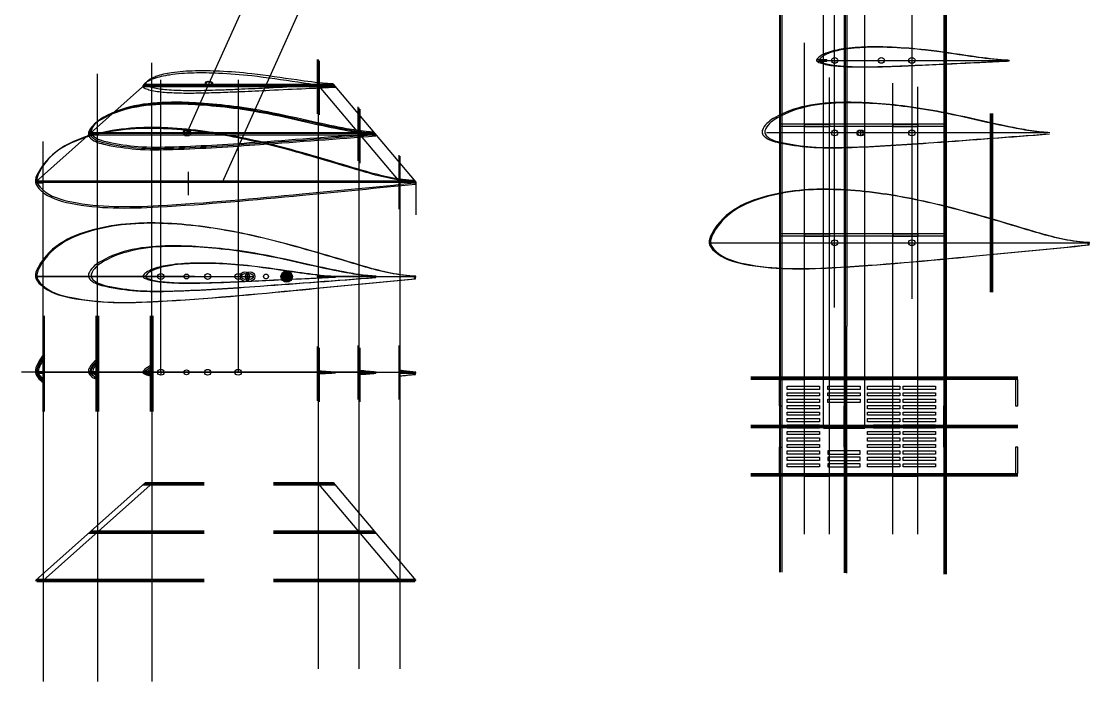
# Model space of a CAD drawing. Extents: x -4140 to 2524, y -1472 to 1305.
# Drawn here: x -352 to 972, y -840 to -21 of the extents above; entities that cross this region are included whole.
import ezdxf

# ---------------------------------------------------------------- set-up
doc = ezdxf.new("R2010")
doc.units = 0
doc.header["$MEASUREMENT"] = 0
doc.layers.get('0').update_dxf_attribs({"linetype": 'CONTINUOUS'})
for name, color, linetype in [('CONSTRUCTION', 2, 'CONTINUOUS'), ('HARDWARE', 7, 'CONTINUOUS'), ('NOTES', 4, 'CONTINUOUS'), ('OUTLINE', 3, 'CONTINUOUS'), ('PROFILES', 6, 'CONTINUOUS'), ('SPAR_LINE', 1, 'CONTINUOUS'), ('STRAIGHT_CUT_1', 7, 'CONTINUOUS')]:
    doc.layers.add(name, color=color, linetype=linetype)

msp = doc.modelspace()

# ---------------------------------------------------------------- hatches: boundary and pattern name
h = msp.add_hatch(color=256)
edge = h.paths.add_edge_path()
edge.add_arc((-22.83137, -337.66892), 7.06354, 0, 360)

# ---------------------------------------------------------------- linework, layer by layer
for p, q in [((634.16759, -68.72307), (638.62689, -68.72307)), ((634.44406, -70.72307), (638.62689, -70.72307)), ((637.56294, -68.72307), (642.02224, -68.72307)), ((637.8394, -70.72307), (642.02224, -70.72307)), ((638.62689, -68.72307), (643.48254, -68.72307)), ((638.62689, -70.72307), (638.62689, -68.72307)), ((638.62689, -70.72307), (643.48254, -70.72307)), ((642.02224, -68.72307), (646.87788, -68.72307)), ((642.02224, -70.72307), (642.02224, -68.72307)), ((642.02224, -70.72307), (646.87788, -70.72307)), ((643.48254, -70.72307), (643.48254, -68.72307)), ((646.87788, -70.72307), (646.87788, -68.72307)), ((-201.16146, -102.00386), (37.48619, -102.00386)), ((794.83585, -148.61872), (587.93229, -148.61872)), ((794.83585, -151.61872), (587.93229, -151.61872)), ((-268.52959, -162.00386), (88.0454, -162.00386)), ((-265.16119, -159.00386), (85.51744, -159.00386)), ((-332.52932, -219.00386), (136.07664, -219.00386)), ((794.83585, -284.67291), (587.93229, -284.67291)), ((794.83585, -287.67291), (587.93229, -287.67291)), ((-197.79305, -592.85993), (-125.07526, -592.85993)), ((-39.0202, -592.85993), (34.95823, -592.85993)), ((-332.48528, -715.85993), (-125.07526, -715.85993)), ((-39.0202, -715.85993), (136.04329, -715.85993))]:
    msp.add_line(p, q)
for centre, radius in [((-22.83137, -337.66892), 7.06354), ((-146.96322, -337.66892), 3), ((-146.96322, -456.35844), 3)]:
    msp.add_circle(centre, radius)
at = {"color": 4}
msp.add_circle((-48.42682, -337.66892), 3, dxfattribs=at)
for centre in [(656.33879, -69.70568), (714.26336, -69.70568), (752.14317, -69.70568), (656.33879, -159.6686), (752.14317, -159.6686), (656.33879, -295.7228), (752.14317, -295.7228), (-178.73209, -337.66892), (-120.80753, -337.66892), (-82.92771, -337.66892), (-178.73209, -456.35844), (-120.80753, -456.35844), (-82.92771, -456.35844)]:
    msp.add_ellipse(centre, major_axis=(3.94, 0), ratio=0.9137055838)
at = {"layer": 'CONSTRUCTION'}
for p, q in [((587.93229, 472.05284), (587.93229, -399.21331)), ((589.45256, -399.21331), (589.45256, 472.05284)), ((590.97283, 472.05284), (590.97283, -399.21331)), ((668.27727, 472.05284), (668.27727, -399.21331)), ((669.79754, -399.21331), (669.79754, 472.05284)), ((671.31781, 472.05284), (671.31781, -399.21331)), ((791.79531, 472.05284), (791.79531, -399.21331)), ((793.31558, -399.21331), (793.31558, 472.05284)), ((794.83585, 472.05284), (794.83585, -399.21331)), ((642.64754, -521.92839), (642.64754, 142.69643)), ((693.94754, -521.92839), (693.94754, 141.88032)), ((619.11548, -657.22136), (619.11548, -47.89335)), ((-189.87671, -257.56364), (-189.87671, -72.52939)), ((14.95823, -68.59113), (14.95823, -135.79679)), ((16.22221, -68.59113), (16.22221, -824.13386)), ((17.48619, -70.09113), (17.48619, -137.29679)), ((637.27783, -69.70568), (870.02912, -69.70568)), ((-257.24485, -386.20571), (-257.24485, -86.20298)), ((650.15341, -657.22136), (650.15341, -90.74102)), ((-199.47726, -100.50386), (36.22221, -100.50386)), ((728.64653, -657.22136), (728.64653, -97.73433)), ((759.68447, -657.22136), (759.68447, -102.34941)), ((65.51744, -127.09113), (65.51744, -194.29679)), ((66.78142, -128.59113), (66.78142, -824.13386)), ((68.0454, -130.09113), (68.0454, -197.29679)), ((589.45256, -138.87329), (589.45256, -136.99208)), ((589.45256, -171.40019), (589.45256, -138.87329)), ((-324.6134, -267.55097), (-324.6134, -170.34552)), ((86.78142, -160.50386), (-266.84539, -160.50386)), ((-265.16119, -159.00386), (-265.16119, -162.00386)), ((919.04439, -159.6686), (571.99895, -159.6686)), ((589.45256, -172.23149), (589.45256, -171.40019)), ((116.07664, -187.09113), (116.07664, -254.29679)), ((117.34062, -188.59113), (117.34062, -824.13386)), ((-144.99482, -207.68657), (-144.99482, -236.6635)), ((-334.21394, -220.50423), (137.34062, -220.50386)), ((-144.99482, -222.00386), (-144.99482, -219.00386)), ((137.34062, -220.50386), (137.34062, -261.27241)), ((-189.87671, -386.2231), (-189.87671, -252.78668)), ((-324.6134, -386.24049), (-324.6134, -267.55097)), ((500.85694, -295.7228), (972.44157, -295.7228)), ((-178.73209, -337.66892), (-334.21394, -337.66892)), ((-333.07687, -337.66892), (-66.30622, -337.66892)), ((-332.50833, -337.66892), (-64.82948, -337.66892)), ((-266.86783, -337.66892), (-268.60581, -337.66892)), ((-136.68946, -337.66892), (-266.86783, -337.66892)), ((-263.4215, -337.66892), (-265.12984, -337.66892)), ((84.82686, -337.66892), (14.64479, -337.66892)), ((86.7981, -337.66892), (14.64479, -337.66892)), ((85.49376, -337.66892), (14.64479, -337.66892)), ((88.10244, -337.66892), (14.64479, -337.66892)), ((86.7981, -337.66892), (14.64479, -337.66892)), ((14.64479, -337.66892), (137.34062, -337.66892)), ((14.64479, -337.66892), (136.06058, -337.66892)), ((-324.6134, -504.93002), (-324.6134, -386.24049)), ((-322.90779, -504.93002), (-322.90779, -386.24049)), ((-258.92905, -504.91263), (-258.92905, -386.2231)), ((-257.24485, -504.89523), (-257.24485, -386.20571)), ((-255.56064, -504.91263), (-255.56064, -386.24049)), ((-191.56092, -504.91263), (-191.56092, -386.2231)), ((-189.87671, -504.91263), (-189.87671, -386.2231)), ((-188.19201, -504.91263), (-188.19201, -386.24049)), ((587.95256, -399.21331), (587.95256, -704.12384)), ((589.45256, -704.14351), (589.45256, -399.21331)), ((590.95256, -399.21331), (590.95256, -704.16318)), ((668.29754, -399.21331), (668.29754, -705.16342)), ((669.79754, -705.18309), (669.79754, -399.21331)), ((671.29754, -399.21331), (671.29754, -705.20276)), ((791.79531, -399.21331), (791.79531, -706.76162)), ((793.31558, -706.78129), (793.31558, -399.21331)), ((794.79531, -399.21331), (794.79531, -706.80096)), ((65.51744, -422.94571), (65.51744, -490.15137)), ((116.07664, -422.94554), (116.07664, -490.1512)), ((14.95823, -424.44571), (14.95823, -491.65137)), ((16.22221, -424.44571), (16.22221, -491.65137)), ((17.48619, -425.94571), (17.48619, -493.15137)), ((66.78142, -424.44571), (66.78142, -491.65137)), ((68.0454, -425.94571), (68.0454, -493.15137)), ((117.34062, -424.44554), (117.34062, -491.6512)), ((-333.07687, -456.35844), (137.34062, -456.35844)), ((-332.50833, -456.35844), (136.06058, -456.35844)), ((-332.50833, -456.35844), (136.06058, -456.35844)), ((86.7981, -456.35844), (-266.86783, -456.35844)), ((86.7981, -456.35844), (-266.86783, -456.35844)), ((85.49376, -456.35844), (-265.12984, -456.35844)), ((84.82686, -456.35844), (-264.24123, -456.35844)), ((-257.24485, -456.35844), (-255.56064, -456.35844)), ((-199.24452, -456.35844), (33.38909, -456.35844)), ((84.82686, -456.35844), (14.64479, -456.35844)), ((86.7981, -456.35844), (14.64479, -456.35844)), ((85.49376, -456.35844), (14.64479, -456.35844)), ((88.10244, -456.35844), (14.64479, -456.35844)), ((86.7981, -456.35844), (14.64479, -456.35844)), ((14.64479, -456.35844), (137.34062, -456.35844)), ((14.64479, -456.35844), (136.06058, -456.35844)), ((883.64468, -462.24045), (552.44882, -462.24045)), ((791.79531, -462.24045), (794.79531, -462.24045)), ((883.64468, -463.67839), (552.44882, -463.67839)), ((883.64468, -465.24045), (552.44882, -465.24045)), ((-324.6134, -504.93002), (-324.6134, -839.86646)), ((-257.24485, -504.89523), (-257.24485, -839.83168)), ((-189.87671, -504.91263), (-189.87671, -839.84907)), ((883.64468, -522.17839), (552.44882, -522.17839)), ((883.64468, -523.67839), (552.44882, -523.67839)), ((883.64468, -525.17839), (552.44882, -525.17839)), ((883.64468, -582.11632), (552.44882, -582.11632)), ((-199.49866, -594.35993), (-125.07526, -594.35993)), ((-39.0202, -594.35993), (36.25557, -594.35993)), ((883.64468, -583.67839), (552.44882, -583.67839)), ((883.64468, -585.11632), (552.44882, -585.11632)), ((-125.07526, -654.35993), (-266.84539, -654.35993)), ((86.7981, -654.35993), (-39.0202, -654.35993)), ((-334.21394, -714.35993), (-125.07526, -714.35993)), ((-334.21394, -714.35993), (-125.07526, -714.35993)), ((-39.0202, -714.35993), (137.34062, -714.35993)), ((-39.0202, -714.35993), (137.34062, -714.35993))]:
    msp.add_line(p, q, dxfattribs=at)
for points in [[(883.64468, -498.02839), (883.64468, -465.44045), (880.64468, -465.44045), (880.64468, -498.02839)], [(671.29754, -498.47839), (668.29754, -498.47839), (668.29754, -548.87839), (671.29754, -548.87839)], [(883.64468, -581.91632), (883.64468, -549.32839), (880.64468, -549.32839), (880.64468, -581.91632)]]:
    msp.add_lwpolyline(points, close=True, dxfattribs=at)
at = {"layer": 'HARDWARE'}
for centre in [(-74.61029, -337.66892), (-68.19091, -337.66892)]:
    msp.add_circle(centre, 5.94, dxfattribs=at)
at = {"layer": 'NOTES'}
msp.add_line((-162.92465, -456.35844), (-351.69847, -456.35844), dxfattribs=at)
at = {"layer": 'OUTLINE'}
for p, q in [((656.33879, -69.70568), (656.33879, -72.70568)), ((-197.79305, -99.00386), (-334.21394, -220.50423)), ((-197.79305, -99.00386), (34.95823, -99.00386)), ((14.95823, -99.00386), (117.34062, -220.50386)), ((34.95823, -99.00386), (137.34062, -220.50386)), ((-178.73209, -456.35844), (-178.73209, -459.35844)), ((-197.79305, -592.85993), (-334.21394, -714.3603)), ((-188.19251, -592.85993), (-324.6134, -714.3603)), ((14.95823, -592.85993), (117.34062, -714.35993)), ((34.95823, -592.85993), (137.34062, -714.35993))]:
    msp.add_line(p, q, dxfattribs=at)
at = {"layer": 'PROFILES', "color": 4}
for p, q in [((870.02912, -69.64053), (870.02912, -70.35068)), ((872.55709, -69.65695), (872.55709, -70.38509)), ((34.95822, -98.93916), (34.95822, -99.6493)), ((37.48619, -101.95513), (37.48619, -102.68327)), ((85.08962, -160.18066), (85.63838, -158.6712)), ((87.61039, -163.20045), (88.16837, -161.6656)), ((135.55611, -221.63055), (136.13598, -218.70443)), ((970.627, -298.50116), (971.20687, -295.57504)), ((34.95823, -337.60377), (34.95823, -338.31392)), ((37.48621, -337.62018), (37.48621, -338.34832)), ((85.08962, -338.84572), (85.63838, -337.33625)), ((87.61039, -338.86551), (88.16837, -337.33066)), ((135.55611, -340.29561), (136.13598, -337.36948)), ((-332.57302, -455.35844), (-327.76344, -455.35844)), ((-332.33835, -457.35844), (-327.76344, -457.35844)), ((-327.76344, -457.35844), (-327.76344, -455.35844)), ((-327.76344, -455.35844), (-322.90779, -455.35844)), ((-327.76344, -457.35844), (-322.90779, -457.35844)), ((-322.90779, -457.35844), (-322.90779, -455.35844)), ((-322.90779, -457.35844), (-322.90779, -455.35844)), ((-198.95648, -456.04917), (-199.00119, -456.11803)), ((-199.00119, -456.11803), (-198.9557, -456.15235)), ((-198.88058, -455.93716), (-198.95648, -456.04917)), ((-198.9557, -456.15235), (-198.90916, -456.18684)), ((-198.90916, -456.18684), (-198.86349, -456.22014)), ((-198.79026, -455.80949), (-198.88058, -455.93716)), ((-198.86349, -456.22014), (-198.81977, -456.25153)), ((-198.81977, -456.25153), (-198.78148, -456.27863)), ((-198.68573, -455.66814), (-198.79026, -455.80949)), ((-198.78148, -456.27863), (-198.75976, -456.29369)), ((-198.75976, -456.29369), (-198.75642, -456.29589)), ((-198.75642, -456.29589), (-198.75522, -456.29663)), ((-198.75522, -456.29663), (-198.73727, -456.30688)), ((-198.73727, -456.30688), (-198.69065, -456.3319)), ((-198.69065, -456.3319), (-198.60972, -456.37339)), ((-198.5667, -455.51444), (-198.68573, -455.66814)), ((-198.60972, -456.37339), (-198.49142, -456.43215)), ((-198.43295, -455.34973), (-198.5667, -455.51444)), ((-198.49142, -456.43215), (-198.33355, -456.50889)), ((-198.28425, -455.17537), (-198.43295, -455.34973)), ((-198.33355, -456.50889), (-198.13686, -456.60295)), ((-198.12037, -454.9927), (-198.28425, -455.17537)), ((-198.13686, -456.60295), (-197.90582, -456.7113)), ((-197.94075, -454.80271), (-198.12037, -454.9927)), ((-197.74367, -454.60506), (-197.94075, -454.80271)), ((-197.90582, -456.7113), (-197.64303, -456.83165)), ((-197.52781, -454.39932), (-197.74367, -454.60506)), ((-197.64303, -456.83165), (-197.35077, -456.96188)), ((-197.29338, -454.1864), (-197.52781, -454.39932)), ((-197.35077, -456.96188), (-197.0315, -457.09976)), ((-197.04092, -453.96746), (-197.29338, -454.1864)), ((-196.77091, -453.74355), (-197.04092, -453.96746)), ((-197.0315, -457.09976), (-196.6878, -457.24305)), ((-196.4838, -453.51565), (-196.77091, -453.74355)), ((-196.6878, -457.24305), (-196.32236, -457.38946)), ((-196.18005, -453.28471), (-196.4838, -453.51565)), ((-196.32236, -457.38946), (-195.93747, -457.53687)), ((-195.85998, -453.05153), (-196.18005, -453.28471)), ((-195.93747, -457.53687), (-195.53339, -457.68412)), ((-195.52352, -452.8166), (-195.85998, -453.05153)), ((-195.60137, -456.08413), (-195.61964, -456.11226)), ((-195.61964, -456.11226), (-195.6122, -456.11787)), ((-195.6122, -456.11787), (-195.56713, -456.15127)), ((-195.5279, -455.9757), (-195.60137, -456.08413)), ((-195.56713, -456.15127), (-195.52289, -456.18352)), ((-195.53339, -457.68412), (-195.10874, -457.8314)), ((-195.4404, -455.85202), (-195.5279, -455.9757)), ((-195.17037, -452.58003), (-195.52352, -452.8166)), ((-195.52289, -456.18352), (-195.48054, -456.21393)), ((-195.48054, -456.21393), (-195.44352, -456.24013)), ((-195.44352, -456.24013), (-195.423, -456.25436)), ((-195.33908, -455.71502), (-195.4404, -455.85202)), ((-195.423, -456.25436), (-195.42099, -456.25569)), ((-195.42099, -456.25569), (-195.40482, -456.26491)), ((-195.40482, -456.26491), (-195.36033, -456.28879)), ((-195.36033, -456.28879), (-195.2821, -456.32891)), ((-195.22369, -455.566), (-195.33908, -455.71502)), ((-195.2821, -456.32891), (-195.16719, -456.38598)), ((-195.09398, -455.40627), (-195.22369, -455.566)), ((-194.80051, -452.3421), (-195.17037, -452.58003)), ((-195.16719, -456.38598), (-195.01356, -456.46066)), ((-195.10874, -457.8314), (-194.66339, -457.97858)), ((-194.94974, -455.23714), (-195.09398, -455.40627)), ((-195.01356, -456.46066), (-194.82203, -456.55225)), ((-194.79075, -455.05992), (-194.94974, -455.23714)), ((-194.82203, -456.55225), (-194.59707, -456.65775)), ((-194.41402, -452.10312), (-194.80051, -452.3421)), ((-194.61647, -454.87557), (-194.79075, -455.05992)), ((-194.66339, -457.97858), (-194.19764, -458.12543)), ((-194.42516, -454.68372), (-194.61647, -454.87557)), ((-194.59707, -456.65775), (-194.34121, -456.77493)), ((-194.21551, -454.4839), (-194.42516, -454.68372)), ((-194.01096, -451.86339), (-194.41402, -452.10312)), ((-194.34121, -456.77493), (-194.05666, -456.90172)), ((-193.98774, -454.27703), (-194.21551, -454.4839)), ((-194.19764, -458.12543), (-193.71174, -458.27172)), ((-194.05666, -456.90172), (-193.74583, -457.03596)), ((-193.59141, -451.6232), (-194.01096, -451.86339)), ((-193.74236, -454.06422), (-193.98774, -454.27703)), ((-193.74583, -457.03596), (-193.41123, -457.17545)), ((-193.47984, -453.84653), (-193.74236, -454.06422)), ((-193.71174, -458.27172), (-193.20596, -458.41727)), ((-193.15541, -451.38282), (-193.59141, -451.6232)), ((-193.20065, -453.62491), (-193.47984, -453.84653)), ((-193.41123, -457.17545), (-193.05548, -457.31797)), ((-193.20596, -458.41727), (-192.68051, -458.56187)), ((-192.90522, -453.40029), (-193.20065, -453.62491)), ((-192.70303, -451.14251), (-193.15541, -451.38282)), ((-193.05548, -457.31797), (-192.68084, -457.46146)), ((-192.59387, -453.17347), (-192.90522, -453.40029)), ((-192.23428, -450.90251), (-192.70303, -451.14251)), ((-192.68084, -457.46146), (-192.28749, -457.60481)), ((-192.68051, -458.56187), (-192.13564, -458.70536)), ((-192.26652, -452.9449), (-192.59387, -453.17347)), ((-192.28749, -457.60481), (-191.87403, -457.7482)), ((-191.92287, -452.7147), (-192.26652, -452.9449)), ((-191.74915, -450.66302), (-192.23428, -450.90251)), ((-192.13564, -458.70536), (-191.57152, -458.84758)), ((-191.5629, -452.48313), (-191.92287, -452.7147)), ((-191.87403, -457.7482), (-191.44036, -457.89152)), ((-191.56092, -450.57337), (-191.74915, -450.66302)), ((-191.57152, -458.84758), (-191.56092, -458.85014)), ((-191.1867, -452.25051), (-191.5629, -452.48313)), ((-191.44036, -457.89152), (-190.98674, -458.03455)), ((-190.79432, -452.01713), (-191.1867, -452.25051)), ((-190.98674, -458.03455), (-190.51344, -458.17705)), ((-190.38583, -451.78327), (-190.79432, -452.01713)), ((-190.51344, -458.17705), (-190.02072, -458.31883)), ((-189.9613, -451.54921), (-190.38583, -451.78327)), ((-190.02072, -458.31883), (-189.5088, -458.45972)), ((-189.52076, -451.3152), (-189.9613, -451.54921)), ((-189.06424, -451.08147), (-189.52076, -451.3152)), ((-189.5088, -458.45972), (-188.9779, -458.59952)), ((-188.59174, -450.8482), (-189.06424, -451.08147)), ((-188.9779, -458.59952), (-188.42821, -458.7381)), ((-188.19201, -450.65785), (-188.59174, -450.8482)), ((-188.42821, -458.7381), (-188.19201, -458.79513)), ((85.08962, -457.53524), (85.63838, -456.02578)), ((87.61039, -457.55503), (88.16837, -456.02018)), ((135.55611, -458.98513), (136.13598, -456.05901))]:
    msp.add_line(p, q, dxfattribs=at)
at = {"layer": 'PROFILES'}
for p, q in [((-199.54194, -99.50386), (-194.73236, -99.50386)), ((-199.30728, -101.50386), (-194.73236, -101.50386)), ((-194.73236, -101.50386), (-194.73236, -99.50386)), ((-194.73236, -99.50386), (-189.87671, -99.50386)), ((-194.73236, -101.50386), (-189.87671, -101.50386)), ((-189.87671, -101.50386), (-189.87671, -99.50386)), ((-119.28672, -95.45855), (-119.28672, -102.54918)), ((848.97487, -135.71068), (848.97487, -357.2228)), ((852.01541, -135.71068), (852.01541, -357.2228)), ((-146.4763, -156.20645), (-146.4763, -163.29708)), ((619.11548, -148.61872), (619.11548, -151.61872)), ((619.11548, -148.61872), (650.15341, -148.61872)), ((619.11548, -151.61872), (650.15341, -151.61872)), ((650.15341, -148.61872), (650.15341, -151.61872)), ((688.59458, -156.12328), (688.59458, -163.21392)), ((728.64653, -148.61872), (728.64653, -151.61872)), ((728.64653, -148.61872), (759.68218, -148.61872)), ((728.64653, -151.61872), (759.68218, -151.61872)), ((759.68218, -148.61872), (759.68218, -151.61872)), ((-266.91008, -159.50386), (-262.10049, -159.50386)), ((-266.67541, -161.50386), (-262.10049, -161.50386)), ((-262.10049, -161.50386), (-262.10049, -159.50386)), ((-262.10049, -159.50386), (-257.24485, -159.50386)), ((-262.10049, -161.50386), (-257.24485, -161.50386)), ((-257.24485, -161.50386), (-257.24485, -159.50386)), ((86.35, -161.69056), (86.90338, -160.1684)), ((-334.27863, -219.50423), (-329.46904, -219.50423)), ((-334.04396, -221.50423), (-329.46904, -221.50423)), ((-329.46904, -221.50423), (-329.46904, -219.50423)), ((-329.46904, -219.50423), (-324.6134, -219.50423)), ((-329.46904, -221.50423), (-324.6134, -221.50423)), ((-324.6134, -221.50423), (-324.6134, -219.50423)), ((136.81682, -223.14708), (137.40034, -220.20254)), ((619.11548, -284.67291), (619.11548, -287.67291)), ((619.11548, -284.67291), (650.15341, -284.67291)), ((619.11548, -287.67291), (650.15341, -287.67291)), ((650.15341, -284.67291), (650.15341, -287.67291)), ((728.64653, -284.67291), (728.64653, -287.67291)), ((728.64653, -284.67291), (759.68447, -284.67291)), ((728.64653, -287.67291), (759.68447, -287.67291)), ((759.68447, -284.67291), (759.68447, -287.67291)), ((971.8877, -298.51769), (972.47122, -295.57316)), ((136.81682, -340.31214), (137.40034, -337.3676)), ((-324.6134, -438.34318), (-324.6134, -434.91094)), ((-322.90779, -438.36153), (-322.90779, -434.93742)), ((-258.92905, -443.86691), (-258.92905, -441.31265)), ((-255.56064, -443.98684), (-255.56064, -441.44252)), ((-334.27863, -455.35844), (-329.46904, -455.35844)), ((-334.04396, -457.35844), (-329.46904, -457.35844)), ((-329.46904, -457.35844), (-329.46904, -455.35844)), ((-329.46904, -455.35844), (-324.6134, -455.35844)), ((-329.46904, -457.35844), (-324.6134, -457.35844)), ((-324.6134, -457.35844), (-324.6134, -455.35844)), ((-268.59428, -455.35844), (-263.7847, -455.35844)), ((-268.35962, -457.35844), (-263.7847, -457.35844)), ((-265.22588, -455.35844), (-260.41629, -455.35844)), ((-264.99121, -457.35844), (-260.41629, -457.35844)), ((-263.7847, -457.35844), (-263.7847, -455.35844)), ((-263.7847, -455.35844), (-258.92905, -455.35844)), ((-263.7847, -457.35844), (-258.92905, -457.35844)), ((-260.41629, -457.35844), (-260.41629, -455.35844)), ((-260.41629, -455.35844), (-255.56064, -455.35844)), ((-260.41629, -457.35844), (-255.56064, -457.35844)), ((-258.92905, -457.35844), (-258.92905, -455.35844)), ((-258.92905, -465.06878), (-258.92905, -462.86045)), ((-255.56064, -457.35844), (-255.56064, -455.35844)), ((-255.56064, -464.99458), (-255.56064, -462.79237)), ((-201.22615, -455.35844), (-196.41656, -455.35844)), ((-200.99148, -457.35844), (-196.41656, -457.35844)), ((-197.85774, -455.35844), (-193.04816, -455.35844)), ((-197.62307, -457.35844), (-193.04816, -457.35844)), ((-196.41656, -457.35844), (-196.41656, -455.35844)), ((-196.41656, -455.35844), (-191.56092, -455.35844)), ((-196.41656, -457.35844), (-191.56092, -457.35844)), ((-193.04816, -457.35844), (-193.04816, -455.35844)), ((-193.04816, -455.35844), (-188.19251, -455.35844)), ((-193.04816, -457.35844), (-188.19251, -457.35844)), ((-191.56092, -457.35844), (-191.56092, -455.35844)), ((-188.19251, -457.35844), (-188.19251, -455.35844)), ((-188.19201, -460.8513), (-188.19201, -458.79513)), ((14.95823, -455.35844), (14.95823, -456.30624)), ((14.95823, -455.35844), (21.39149, -455.35844)), ((14.95823, -456.35844), (34.95823, -456.35844)), ((17.48619, -455.35844), (23.84399, -455.35844)), ((17.48619, -455.35844), (17.48619, -456.33007)), ((17.48619, -456.35844), (37.48621, -456.35844)), ((34.95823, -457.00344), (34.95823, -456.29329)), ((37.48621, -457.03785), (37.48621, -456.30971)), ((65.51744, -455.35844), (76.79821, -455.35844)), ((65.51744, -455.35844), (65.51744, -457.35844)), ((65.51744, -457.35844), (85.15389, -457.35844)), ((68.0454, -455.35844), (68.0454, -457.35844)), ((68.0454, -455.35844), (79.36813, -455.35844)), ((68.0454, -457.35844), (87.68185, -457.35844)), ((116.07664, -455.35844), (127.77708, -455.35844)), ((116.07664, -455.35844), (116.07664, -457.35844)), ((116.07664, -457.35844), (135.87847, -457.35844)), ((117.34062, -455.35844), (129.05729, -455.35844)), ((117.34062, -455.35844), (117.34062, -457.35844)), ((117.34062, -457.35844), (137.14245, -457.35844)), ((136.81682, -459.00166), (137.40034, -456.05712)), ((619.11548, -462.24045), (650.15341, -462.24045)), ((619.11548, -465.44045), (619.11548, -462.24045)), ((650.15341, -465.44045), (650.15341, -462.24045)), ((728.64653, -465.44045), (728.64653, -462.24045)), ((728.64653, -462.24045), (759.68447, -462.24045)), ((759.68447, -465.44045), (759.68447, -462.24045)), ((-324.6134, -469.31864), (-324.6134, -466.75217)), ((-322.90779, -469.30099), (-322.90779, -466.73885)), ((587.93229, -465.44045), (619.11548, -465.44045)), ((587.93229, -498.02839), (587.93229, -465.44045)), ((597.70525, -473.67839), (637.70525, -473.67839)), ((597.70525, -477.67839), (597.70525, -473.67839)), ((637.70525, -473.67839), (637.70525, -477.67839)), ((648.10126, -473.67839), (688.10126, -473.67839)), ((648.10126, -477.67839), (648.10126, -473.67839)), ((650.15341, -465.44045), (728.64653, -465.44045)), ((688.10126, -473.67839), (688.10126, -477.67839)), ((697.10175, -473.67839), (737.10175, -473.67839)), ((697.10175, -477.67839), (697.10175, -473.67839)), ((737.10175, -473.67839), (737.10175, -477.67839)), ((741.5285, -473.67839), (781.5285, -473.67839)), ((741.5285, -477.67839), (741.5285, -473.67839)), ((759.68447, -465.44045), (794.79531, -465.44045)), ((781.5285, -473.67839), (781.5285, -477.67839)), ((794.79531, -498.02839), (794.79531, -465.44045)), ((637.70525, -477.67839), (597.70525, -477.67839)), ((597.70525, -481.67839), (637.70525, -481.67839)), ((597.70525, -485.67839), (597.70525, -481.67839)), ((637.70525, -485.67839), (597.70525, -485.67839)), ((597.70525, -489.67839), (637.70525, -489.67839)), ((597.70525, -493.67839), (597.70525, -489.67839)), ((637.70525, -481.67839), (637.70525, -485.67839)), ((637.70525, -489.67839), (637.70525, -493.67839)), ((688.10126, -477.67839), (648.10126, -477.67839)), ((648.10126, -481.67839), (688.10126, -481.67839)), ((648.10126, -485.67839), (648.10126, -481.67839)), ((688.10126, -485.67839), (648.10126, -485.67839)), ((648.10126, -489.67839), (688.10126, -489.67839)), ((648.10126, -493.67839), (648.10126, -489.67839)), ((688.10126, -481.67839), (688.10126, -485.67839)), ((688.10126, -489.67839), (688.10126, -493.67839)), ((737.10175, -477.67839), (697.10175, -477.67839)), ((697.10175, -481.67839), (737.10175, -481.67839)), ((697.10175, -485.67839), (697.10175, -481.67839)), ((737.10175, -485.67839), (697.10175, -485.67839)), ((697.10175, -489.67839), (737.10175, -489.67839)), ((697.10175, -493.67839), (697.10175, -489.67839)), ((737.10175, -481.67839), (737.10175, -485.67839)), ((737.10175, -489.67839), (737.10175, -493.67839)), ((781.5285, -477.67839), (741.5285, -477.67839)), ((741.5285, -481.67839), (781.5285, -481.67839)), ((741.5285, -485.67839), (741.5285, -481.67839)), ((781.5285, -485.67839), (741.5285, -485.67839)), ((741.5285, -489.67839), (781.5285, -489.67839)), ((741.5285, -493.67839), (741.5285, -489.67839)), ((781.5285, -481.67839), (781.5285, -485.67839)), ((781.5285, -489.67839), (781.5285, -493.67839)), ((587.93229, -498.02839), (591.17283, -498.02839)), ((591.17283, -549.32839), (591.17283, -498.02839)), ((637.70525, -493.67839), (597.70525, -493.67839)), ((597.70525, -497.67839), (637.70525, -497.67839)), ((597.70525, -501.67839), (597.70525, -497.67839)), ((637.70525, -501.67839), (597.70525, -501.67839)), ((637.70525, -497.67839), (637.70525, -501.67839)), ((688.10126, -493.67839), (648.10126, -493.67839)), ((668.04754, -498.02839), (671.54754, -498.02839)), ((668.04754, -521.92839), (668.04754, -498.02839)), ((671.54754, -521.92839), (671.54754, -498.02839)), ((737.10175, -493.67839), (697.10175, -493.67839)), ((697.10175, -497.67839), (737.10175, -497.67839)), ((697.10175, -501.67839), (697.10175, -497.67839)), ((737.10175, -501.67839), (697.10175, -501.67839)), ((737.10175, -497.67839), (737.10175, -501.67839)), ((781.5285, -493.67839), (741.5285, -493.67839)), ((741.5285, -497.67839), (781.5285, -497.67839)), ((741.5285, -501.67839), (741.5285, -497.67839)), ((781.5285, -501.67839), (741.5285, -501.67839)), ((781.5285, -497.67839), (781.5285, -501.67839)), ((791.59531, -549.32839), (791.59531, -498.02839)), ((791.59531, -498.02839), (794.79531, -498.02839)), ((597.70525, -505.67839), (637.70525, -505.67839)), ((597.70525, -509.67839), (597.70525, -505.67839)), ((637.70525, -509.67839), (597.70525, -509.67839)), ((597.70525, -513.67839), (637.70525, -513.67839)), ((597.70525, -517.67839), (597.70525, -513.67839)), ((637.70525, -505.67839), (637.70525, -509.67839)), ((637.70525, -513.67839), (637.70525, -517.67839)), ((697.10175, -505.67839), (737.10175, -505.67839)), ((697.10175, -509.67839), (697.10175, -505.67839)), ((737.10175, -509.67839), (697.10175, -509.67839)), ((697.10175, -513.67839), (737.10175, -513.67839)), ((697.10175, -517.67839), (697.10175, -513.67839)), ((737.10175, -505.67839), (737.10175, -509.67839)), ((737.10175, -513.67839), (737.10175, -517.67839)), ((741.5285, -505.67839), (781.5285, -505.67839)), ((741.5285, -509.67839), (741.5285, -505.67839)), ((781.5285, -509.67839), (741.5285, -509.67839)), ((741.5285, -513.67839), (781.5285, -513.67839)), ((741.5285, -517.67839), (741.5285, -513.67839)), ((781.5285, -505.67839), (781.5285, -509.67839)), ((781.5285, -513.67839), (781.5285, -517.67839)), ((637.70525, -517.67839), (597.70525, -517.67839)), ((597.70525, -521.67839), (637.70525, -521.67839)), ((597.70525, -525.67839), (597.70525, -521.67839)), ((637.70525, -525.67839), (597.70525, -525.67839)), ((637.70525, -521.67839), (637.70525, -525.67839)), ((642.64754, -521.92839), (642.64754, -525.42839)), ((642.64754, -521.92839), (668.04754, -521.92839)), ((642.64754, -525.42839), (668.04754, -525.42839)), ((668.04754, -549.32839), (668.04754, -525.42839)), ((671.54754, -521.92839), (693.94754, -521.92839)), ((671.54754, -549.32839), (671.54754, -525.42839)), ((671.54754, -525.42839), (693.94754, -525.42839)), ((693.94754, -521.92839), (693.94754, -525.42839)), ((737.10175, -517.67839), (697.10175, -517.67839)), ((704.64001, -521.67839), (737.10175, -521.67839)), ((704.64001, -525.67839), (704.64001, -521.67839)), ((737.10175, -525.67839), (704.64001, -525.67839)), ((737.10175, -521.67839), (737.10175, -525.67839)), ((781.5285, -517.67839), (741.5285, -517.67839)), ((741.5285, -521.67839), (781.5285, -521.67839)), ((741.5285, -525.67839), (741.5285, -521.67839)), ((781.5285, -525.67839), (741.5285, -525.67839)), ((781.5285, -521.67839), (781.5285, -525.67839)), ((597.70525, -529.67839), (637.70525, -529.67839)), ((597.70525, -533.67839), (597.70525, -529.67839)), ((637.70525, -533.67839), (597.70525, -533.67839)), ((597.70525, -537.67839), (637.70525, -537.67839)), ((597.70525, -541.67839), (597.70525, -537.67839)), ((637.70525, -541.67839), (597.70525, -541.67839)), ((637.70525, -529.67839), (637.70525, -533.67839)), ((637.70525, -537.67839), (637.70525, -541.67839)), ((697.10175, -529.67839), (737.10175, -529.67839)), ((697.10175, -533.67839), (697.10175, -529.67839)), ((737.10175, -533.67839), (697.10175, -533.67839)), ((697.10175, -537.67839), (737.10175, -537.67839)), ((697.10175, -541.67839), (697.10175, -537.67839)), ((737.10175, -541.67839), (697.10175, -541.67839)), ((737.10175, -529.67839), (737.10175, -533.67839)), ((737.10175, -537.67839), (737.10175, -541.67839)), ((741.5285, -529.67839), (781.5285, -529.67839)), ((741.5285, -533.67839), (741.5285, -529.67839)), ((781.5285, -533.67839), (741.5285, -533.67839)), ((741.5285, -537.67839), (781.5285, -537.67839)), ((741.5285, -541.67839), (741.5285, -537.67839)), ((781.5285, -541.67839), (741.5285, -541.67839)), ((781.5285, -529.67839), (781.5285, -533.67839)), ((781.5285, -537.67839), (781.5285, -541.67839)), ((587.93229, -581.91632), (587.93229, -549.32839)), ((587.93229, -549.32839), (591.17283, -549.32839)), ((597.70525, -545.67839), (637.70525, -545.67839)), ((597.70525, -549.67839), (597.70525, -545.67839)), ((637.70525, -549.67839), (597.70525, -549.67839)), ((597.70525, -553.67839), (637.70525, -553.67839)), ((597.70525, -557.67839), (597.70525, -553.67839)), ((637.70525, -545.67839), (637.70525, -549.67839)), ((637.70525, -553.67839), (637.70525, -557.67839)), ((688.10126, -553.67839), (648.10126, -553.67839)), ((648.10126, -553.67839), (648.10126, -557.67839)), ((668.04754, -549.32839), (671.54754, -549.32839)), ((688.10126, -557.67839), (688.10126, -553.67839)), ((697.10175, -545.67839), (737.10175, -545.67839)), ((697.10175, -549.67839), (697.10175, -545.67839)), ((737.10175, -549.67839), (697.10175, -549.67839)), ((697.10175, -553.67839), (737.10175, -553.67839)), ((697.10175, -557.67839), (697.10175, -553.67839)), ((737.10175, -545.67839), (737.10175, -549.67839)), ((737.10175, -553.67839), (737.10175, -557.67839)), ((741.5285, -545.67839), (781.5285, -545.67839)), ((741.5285, -549.67839), (741.5285, -545.67839)), ((781.5285, -549.67839), (741.5285, -549.67839)), ((741.5285, -553.67839), (781.5285, -553.67839)), ((741.5285, -557.67839), (741.5285, -553.67839)), ((781.5285, -545.67839), (781.5285, -549.67839)), ((781.5285, -553.67839), (781.5285, -557.67839)), ((791.59531, -549.32839), (794.79531, -549.32839)), ((794.79531, -581.91632), (794.79531, -549.32839)), ((637.70525, -557.67839), (597.70525, -557.67839)), ((597.70525, -561.67839), (637.70525, -561.67839)), ((597.70525, -565.67839), (597.70525, -561.67839)), ((637.70525, -565.67839), (597.70525, -565.67839)), ((637.70525, -561.67839), (637.70525, -565.67839)), ((648.10126, -557.67839), (688.10126, -557.67839)), ((688.10126, -561.67839), (648.10126, -561.67839)), ((648.10126, -561.67839), (648.10126, -565.67839)), ((648.10126, -565.67839), (688.10126, -565.67839)), ((688.10126, -565.67839), (688.10126, -561.67839)), ((737.10175, -557.67839), (697.10175, -557.67839)), ((697.10175, -561.67839), (737.10175, -561.67839)), ((697.10175, -565.67839), (697.10175, -561.67839)), ((737.10175, -565.67839), (697.10175, -565.67839)), ((737.10175, -561.67839), (737.10175, -565.67839)), ((781.5285, -557.67839), (741.5285, -557.67839)), ((741.5285, -561.67839), (781.5285, -561.67839)), ((741.5285, -565.67839), (741.5285, -561.67839)), ((781.5285, -565.67839), (741.5285, -565.67839)), ((781.5285, -561.67839), (781.5285, -565.67839)), ((587.93229, -581.91632), (619.11548, -581.91632)), ((597.70525, -569.67839), (637.70525, -569.67839)), ((597.70525, -573.67839), (597.70525, -569.67839)), ((637.70525, -573.67839), (597.70525, -573.67839)), ((619.11548, -581.91632), (619.11548, -585.11632)), ((637.70525, -569.67839), (637.70525, -573.67839)), ((688.10126, -569.67839), (648.10126, -569.67839)), ((648.10126, -569.67839), (648.10126, -573.67839)), ((648.10126, -573.67839), (688.10126, -573.67839)), ((650.15341, -581.91632), (650.15341, -585.11632)), ((650.15341, -581.91632), (728.64653, -581.91632)), ((688.10126, -573.67839), (688.10126, -569.67839)), ((697.10175, -569.67839), (737.10175, -569.67839)), ((697.10175, -573.67839), (697.10175, -569.67839)), ((737.10175, -573.67839), (697.10175, -573.67839)), ((728.64653, -581.91632), (728.64653, -585.11632)), ((737.10175, -569.67839), (737.10175, -573.67839)), ((741.5285, -569.67839), (781.5285, -569.67839)), ((741.5285, -573.67839), (741.5285, -569.67839)), ((781.5285, -573.67839), (741.5285, -573.67839)), ((759.68447, -581.91632), (759.68447, -585.11632)), ((759.68447, -581.91632), (794.79531, -581.91632)), ((781.5285, -569.67839), (781.5285, -573.67839)), ((-201.20427, -595.85993), (-125.07526, -595.85993)), ((-197.79305, -592.85993), (-125.07526, -592.85993)), ((-39.0202, -592.85993), (34.95823, -592.85993)), ((-39.0202, -595.85993), (37.51832, -595.85993)), ((619.11548, -585.11632), (650.15341, -585.11632)), ((728.64653, -585.11632), (759.68447, -585.11632)), ((-268.52959, -655.85993), (-125.07526, -655.85993)), ((-265.16119, -652.85993), (-125.07526, -652.85993)), ((-39.0202, -652.85993), (85.51744, -652.85993)), ((-39.0202, -655.85993), (88.0454, -655.85993)), ((-332.53403, -712.86412), (-125.07526, -712.86412)), ((-39.0202, -712.86412), (136.08018, -712.86412)), ((-332.48528, -715.85993), (-125.07526, -715.85993)), ((-39.0202, -715.85993), (136.04329, -715.85993))]:
    msp.add_line(p, q, dxfattribs=at)
for centre in [(-119.97083, -99.00386), (-118.6026, -99.00386), (-147.16042, -159.75177), (-145.79219, -159.75177), (687.91047, -159.6686), (689.2787, -159.6686)]:
    msp.add_ellipse(centre, major_axis=(3.94, 0), ratio=0.9137055838, dxfattribs=at)
at = {"layer": 'PROFILES', "color": 4}
for centre in [(-74.61029, -337.66892), (-68.19091, -337.66892)]:
    msp.add_ellipse(centre, major_axis=(3.94, 0), ratio=0.9137055838, dxfattribs=at)
for points in [[(872.55709, -69.65695), (871.8997, -69.6279), (870.2135, -69.54335), (863.41822, -69.08082), (826.16978, -64.58317), (768.84434, -56.6828), (727.74779, -53.45246), (696.98455, -53.07012), (666.86972, -55.51769), (647.09876, -60.24064), (640.96397, -62.95372), (636.45032, -66.02034), (634.66056, -67.96708), (634.2385, -68.61264), (633.99414, -69.22402), (633.90944, -69.70568), (633.92182, -69.90865), (634.045, -70.23503), (634.56189, -70.79899), (636.91711, -72.12326), (643.02069, -74.1192), (660.78604, -76.7881), (684.67369, -77.81963), (704.62203, -77.73479), (733.83064, -76.89701), (755.80981, -75.98725), (790.90164, -74.35648), (836.18964, -72.1939), (868.24595, -70.63224), (872.55709, -70.38509)], [(870.02912, -69.64053), (869.38797, -69.6122), (867.74344, -69.52974), (861.11606, -69.07864), (824.78801, -64.69213), (768.87906, -56.98697), (728.79799, -53.83646), (698.79489, -53.46356), (669.42418, -55.85065), (650.14175, -60.4569), (644.15855, -63.10294), (639.75643, -66.09378), (638.0109, -67.99242), (637.59927, -68.62203), (637.36094, -69.2183), (637.27833, -69.68807), (637.29041, -69.88602), (637.41054, -70.20433), (637.91467, -70.75435), (640.21168, -72.0459), (646.16445, -73.99253), (663.49083, -76.59548), (686.78822, -77.60152), (706.24365, -77.51878), (734.73053, -76.7017), (756.1666, -75.81442), (790.39134, -74.22394), (834.56028, -72.1148), (865.8245, -70.59173), (870.02912, -70.35068)], [(37.48619, -101.95513), (36.82881, -101.92608), (35.1426, -101.84153), (28.34732, -101.379), (-8.90112, -96.88135), (-66.22656, -88.98098), (-107.32311, -85.75064), (-138.08635, -85.3683), (-168.20118, -87.81587), (-187.97214, -92.53882), (-194.10693, -95.2519), (-198.62058, -98.31852), (-200.41034, -100.26526), (-200.83239, -100.91082), (-201.07675, -101.5222), (-201.16146, -102.00386), (-201.14907, -102.20683), (-201.0259, -102.53321), (-200.50901, -103.09717), (-198.15379, -104.42144), (-192.05021, -106.41738), (-174.28486, -109.08628), (-150.39721, -110.11781), (-130.44887, -110.03297), (-101.24026, -109.19519), (-79.26109, -108.28543), (-44.16925, -106.65466), (1.11874, -104.49208), (33.17505, -102.93042), (37.48619, -102.68327)], [(34.95822, -98.93916), (34.31708, -98.91082), (32.67254, -98.82837), (26.04517, -98.37726), (-10.28288, -93.99075), (-66.19184, -86.28559), (-106.27291, -83.13508), (-136.27601, -82.76219), (-165.64671, -85.14927), (-184.92915, -89.75552), (-190.91235, -92.40157), (-195.31447, -95.39241), (-197.06, -97.29104), (-197.47163, -97.92065), (-197.70995, -98.51692), (-197.79256, -98.98669), (-197.78049, -99.18464), (-197.66035, -99.50295), (-197.15623, -100.05298), (-194.85921, -101.34453), (-188.90645, -103.29115), (-171.58007, -105.8941), (-148.28268, -106.90014), (-128.82725, -106.81741), (-100.34037, -106.00033), (-78.9043, -105.11304), (-44.67956, -103.52256), (-0.51061, -101.41343), (30.7536, -99.89035), (34.95822, -99.6493)], [(88.16837, -161.6656), (77.91758, -160.87002), (53.46867, -157.28989), (11.32757, -148.63791), (-46.3382, -136.09882), (-131.5492, -125.00972), (-167.44288, -123.98835), (-214.27975, -128.65745), (-252.50798, -142.81065), (-267.24481, -156.38021), (-268.55799, -161.865), (-265.8686, -166.10827), (-247.41983, -174.04153), (-209.62933, -179.58608), (-163.83233, -180.06673), (-55.57219, -173.92478), (87.61039, -163.20045)], [(85.63838, -158.6712), (75.55709, -157.88877), (51.51247, -154.36784), (10.06822, -145.85894), (-46.64397, -133.52719), (-130.44592, -122.62146), (-165.74606, -121.61698), (-211.80843, -126.20887), (-249.40451, -140.12803), (-263.89765, -153.4732), (-265.18912, -158.86729), (-262.54419, -163.0404), (-244.4005, -170.84248), (-207.23491, -176.29534), (-162.19521, -176.76804), (-55.72527, -170.72765), (85.08962, -160.18066)], [(923.23926, -159.33034), (912.98846, -158.53476), (888.53955, -154.95463), (846.39845, -146.30265), (788.73269, -133.76356), (703.52168, -122.67446), (667.62801, -121.65309), (620.79113, -126.32219), (582.56291, -140.47539), (567.82607, -154.04495), (566.51289, -159.52973), (569.20229, -163.77301), (587.65106, -171.70627), (625.44155, -177.25082), (671.23855, -177.73147), (779.49869, -171.58952), (922.68127, -160.86519)], [(920.70926, -159.33594), (910.62798, -158.55351), (886.58336, -155.03258), (845.13911, -146.52367), (788.42691, -134.19193), (704.62496, -123.2862), (669.32483, -122.28172), (623.26246, -126.87361), (585.66638, -140.79277), (571.17324, -154.13794), (569.88177, -159.53203), (572.52669, -163.70514), (590.67039, -171.50721), (627.83598, -176.96008), (672.87567, -177.43278), (779.34561, -171.39239), (920.1605, -160.8454)], [(136.13598, -218.70443), (120.86304, -217.27705), (59.62852, -202.71779), (-43.28543, -173.59928), (-123.93229, -157.75539), (-170.17933, -153.47325), (-210.00318, -153.47325), (-256.39296, -160.18193), (-297.78693, -175.74035), (-329.33198, -207.71362), (-332.47221, -219.41811), (-326.04901, -229.26702), (-289.22266, -245.11092), (-236.83789, -250.82043), (-181.59836, -249.67853), (-3.61324, -235.19064), (135.55611, -221.63055)], [(971.20687, -295.57504), (955.93392, -294.14766), (894.69941, -279.58841), (791.78546, -250.46989), (711.1386, -234.626), (664.89155, -230.34386), (625.06771, -230.34386), (578.67792, -237.05254), (537.28396, -252.61096), (505.7389, -284.58423), (502.59867, -296.28873), (509.02187, -306.13764), (545.84823, -321.98153), (598.233, -327.69104), (653.47253, -326.54914), (831.45764, -312.06126), (970.627, -298.50116)], [(136.13598, -337.36948), (120.86304, -335.94211), (59.62852, -321.38285), (-43.28543, -292.26434), (-123.93229, -276.42044), (-170.17933, -272.13831), (-210.00318, -272.13831), (-256.39296, -278.84699), (-297.78693, -294.40541), (-329.33198, -326.37867), (-332.47221, -338.08317), (-326.04901, -347.93208), (-289.22266, -363.77598), (-236.83789, -369.48549), (-181.59836, -368.34359), (-3.61324, -353.8557), (135.55611, -340.29561)], [(88.16837, -337.33066), (77.91758, -336.53508), (53.46867, -332.95495), (11.32757, -324.30297), (-46.3382, -311.76388), (-131.5492, -300.67478), (-167.44288, -299.65341), (-214.27975, -304.32251), (-252.50798, -318.47571), (-267.24481, -332.04527), (-268.55799, -337.53005), (-265.8686, -341.77333), (-247.41983, -349.70659), (-209.62933, -355.25114), (-163.83233, -355.73179), (-55.57219, -349.58984), (87.61039, -338.86551)], [(85.63838, -337.33625), (75.55709, -336.55383), (51.51247, -333.0329), (10.06822, -324.52399), (-46.64397, -312.19225), (-130.44592, -301.28652), (-165.74606, -300.28204), (-211.80843, -304.87393), (-249.40451, -318.79309), (-263.89765, -332.13826), (-265.18912, -337.53235), (-262.54419, -341.70546), (-244.4005, -349.50753), (-207.23491, -354.9604), (-162.19521, -355.4331), (-55.72527, -349.39271), (85.08962, -338.84572)], [(37.48621, -337.62018), (36.82882, -337.59113), (35.14262, -337.50659), (28.34734, -337.04405), (-8.90111, -332.54641), (-66.22655, -324.64603), (-107.32309, -321.4157), (-138.08634, -321.03336), (-168.20116, -323.48093), (-187.97213, -328.20388), (-194.10692, -330.91696), (-198.62056, -333.98358), (-200.41032, -335.93031), (-200.83238, -336.57587), (-201.07674, -337.18725), (-201.16145, -337.66892), (-201.14906, -337.87189), (-201.02589, -338.19826), (-200.50899, -338.76222), (-198.15378, -340.08649), (-192.0502, -342.08244), (-174.28485, -344.75134), (-150.3972, -345.78286), (-130.44886, -345.69803), (-101.24024, -344.86025), (-79.26108, -343.95049), (-44.16924, -342.31971), (1.11875, -340.15714), (33.17506, -338.59548), (37.48621, -338.34832)], [(34.95823, -337.60377), (34.31709, -337.57544), (32.67255, -337.49298), (26.04518, -337.04188), (-10.28287, -332.65537), (-66.19183, -324.95021), (-106.2729, -321.79969), (-136.276, -321.4268), (-165.6467, -323.81389), (-184.92914, -328.42014), (-190.91233, -331.06618), (-195.31445, -334.05702), (-197.05999, -335.95566), (-197.47162, -336.58526), (-197.70994, -337.18154), (-197.79255, -337.6513), (-197.78047, -337.84925), (-197.66034, -338.16757), (-197.15622, -338.71759), (-194.8592, -340.00914), (-188.90643, -341.95577), (-171.58006, -344.55872), (-148.28266, -345.56475), (-128.82724, -345.48202), (-100.34035, -344.66494), (-78.90428, -343.77766), (-44.67955, -342.18718), (-0.5106, -340.07804), (30.75361, -338.55496), (34.95823, -338.31392)]]:
    msp.add_spline(points, degree=3, dxfattribs=at)
at = {"layer": 'PROFILES'}
for points in [[(86.90338, -160.1684), (76.73733, -159.37939), (52.49057, -155.82887), (10.6979, -147.24842), (-46.49109, -134.81301), (-130.99756, -123.81559), (-166.59447, -122.80267), (-213.04409, -127.43316), (-250.95624, -141.46934), (-265.57123, -154.92671), (-266.87356, -160.36614), (-264.20639, -164.57434), (-245.91016, -172.442), (-208.43212, -177.94071), (-163.01377, -178.41739), (-55.64873, -172.32622), (86.35, -161.69056)], [(137.40034, -220.20254), (122.03129, -218.76618), (60.41147, -204.11532), (-43.15005, -174.81358), (-124.30435, -158.86999), (-170.8424, -154.56091), (-210.91683, -154.56091), (-257.59851, -161.3118), (-299.25294, -176.96812), (-330.99648, -209.14257), (-334.15647, -220.92072), (-327.69285, -230.8316), (-290.63478, -246.77519), (-237.92039, -252.52063), (-182.33328, -251.37154), (-3.22823, -236.79249), (136.81682, -223.14708)], [(972.47122, -295.57316), (957.10218, -294.1368), (895.48236, -279.48593), (791.92084, -250.1842), (710.76653, -234.24061), (664.22848, -229.93153), (624.15406, -229.93153), (577.47237, -236.68242), (535.81795, -252.33874), (504.0744, -284.51319), (500.91441, -296.29133), (507.37803, -306.20222), (544.43611, -322.14581), (597.1505, -327.89124), (652.73761, -326.74216), (831.84265, -312.16311), (971.8877, -298.51769)], [(137.40034, -337.3676), (122.03129, -335.93124), (60.41147, -321.28037), (-43.15005, -291.97864), (-124.30435, -276.03505), (-170.8424, -271.72597), (-210.91683, -271.72597), (-257.59851, -278.47686), (-299.25294, -294.13318), (-330.99648, -326.30763), (-334.15647, -338.08578), (-327.69285, -347.99666), (-290.63478, -363.94025), (-237.92039, -369.68569), (-182.33328, -368.5366), (-3.22823, -353.95755), (136.81682, -340.31214)]]:
    msp.add_spline(points, degree=3, dxfattribs=at)
for points, knots in [([(-324.6134, -434.91094), (-326.96068, -438.0351), (-331.38184, -444.9711), (-336.46234, -456.98417), (-329.83186, -464.94109), (-325.66464, -468.49439), (-324.6134, -469.31864)], [481.3510839023, 481.3510839023, 481.3510839023, 481.3510839023, 492.7825509987, 504.9772342995, 516.8095586114, 520.6809073525, 520.6809073525, 520.6809073525, 520.6809073525]), ([(-324.6134, -438.34318), (-325.96876, -440.32138), (-328.88647, -445.09482), (-332.23713, -451.29982), (-332.35743, -457.34724), (-329.6636, -462.15663), (-326.70572, -465.021), (-324.6134, -466.75217)], [2.749727787, 2.749727787, 2.749727787, 2.749727787, 9.962791466, 19.5606260873, 23.3852576193, 27.5035228578, 35.632473312, 35.632473312, 35.632473312, 35.632473312]), ([(137.40034, -456.05712), (132.26651, -455.6479), (125.55617, -455.11301), (118.90125, -454.22158), (117.34062, -453.99393)], [0, 0, 0, 0, 15.4360198271, 20.1761584957, 20.1761584957, 20.1761584957, 20.1761584957])]:
    msp.add_open_spline(points, degree=3, knots=knots, dxfattribs=at)
at = {"layer": 'PROFILES', "color": 4}
for points, knots in [([(-322.90779, -434.93742), (-325.27221, -438.07256), (-329.6961, -444.99779), (-334.76366, -456.98026), (-328.15102, -464.91577), (-323.98071, -468.46345), (-322.90779, -469.30099)], [478.2098350407, 478.2098350407, 478.2098350407, 478.2098350407, 489.7012151273, 501.8196459004, 513.5779834909, 517.5245243184, 517.5245243184, 517.5245243184, 517.5245243184]), ([(-322.90779, -438.36153), (-324.26651, -440.33783), (-327.18985, -445.10752), (-330.54991, -451.30509), (-330.67305, -457.35082), (-327.96688, -462.15273), (-325.00423, -465.01166), (-322.90779, -466.73885)], [2.7395169388, 2.7395169388, 2.7395169388, 2.7395169388, 9.9536342262, 19.5496295143, 23.367965556, 27.4844089196, 35.6158695913, 35.6158695913, 35.6158695913, 35.6158695913]), ([(-258.92905, -441.31265), (-262.27622, -443.83254), (-266.5472, -448.18873), (-269.54185, -456.18486), (-265.24283, -461.59554), (-261.45494, -463.94882), (-258.92905, -465.06878)], [354.2555818881, 354.2555818881, 354.2555818881, 354.2555818881, 366.7281555646, 372.3679554144, 377.391723808, 385.6550426011, 385.6550426011, 385.6550426011, 385.6550426011]), ([(-258.92905, -443.86691), (-260.41226, -445.1103), (-263.44052, -448.18867), (-266.74818, -452.5863), (-266.50934, -457.15079), (-263.44993, -460.10199), (-260.81292, -461.92895), (-258.92905, -462.86045)], [1.5423920956, 1.5423920956, 1.5423920956, 1.5423920956, 7.3831507609, 14.5776054063, 16.9881062426, 20.3267573615, 26.6602136777, 26.6602136777, 26.6602136777, 26.6602136777]), ([(-255.56064, -441.44252), (-258.91817, -443.94522), (-263.1861, -448.2558), (-266.1567, -456.18773), (-261.88951, -461.55836), (-258.10482, -463.88429), (-255.56064, -464.99458)], [348.2007585319, 348.2007585319, 348.2007585319, 348.2007585319, 360.663894657, 366.2104340978, 371.1511288528, 379.450678639, 379.450678639, 379.450678639, 379.450678639]), ([(-255.56064, -443.98684), (-257.04384, -445.21745), (-260.06966, -448.26294), (-263.38175, -452.62389), (-263.13316, -457.15648), (-260.07397, -460.07287), (-257.4408, -461.87689), (-255.56064, -462.79237)], [1.5267758297, 1.5267758297, 1.5267758297, 1.5267758297, 7.3437783993, 14.4916211435, 16.8707335092, 20.1944187967, 26.4969379405, 26.4969379405, 26.4969379405, 26.4969379405]), ([(-191.56092, -448.35425), (-192.42193, -448.74307), (-194.90894, -449.95908), (-198.02433, -451.9291), (-200.05729, -454.10048), (-200.83923, -455.21881), (-201.076, -455.81743), (-201.17062, -456.26214), (-201.15558, -456.61169), (-200.98498, -457.02863), (-200.03705, -457.91806), (-197.03914, -459.35455), (-193.96332, -460.29369), (-191.72415, -460.85423), (-191.56092, -460.89446)], [230.9495010987, 230.9495010987, 230.9495010987, 230.9495010987, 233.7818793393, 239.2387253157, 241.8831577884, 242.654441814, 243.3128480551, 243.8019063112, 244.0052501008, 244.3540962272, 245.1191001216, 247.8210858393, 254.2427310296, 254.7472090732, 254.7472090732, 254.7472090732, 254.7472090732]), ([(-188.19201, -448.4281), (-189.11296, -448.83768), (-191.62051, -450.05278), (-194.73295, -452.02093), (-196.71568, -454.13866), (-197.4783, -455.22936), (-197.70922, -455.81318), (-197.8015, -456.2469), (-197.78683, -456.58782), (-197.62044, -456.99446), (-196.69594, -457.8619), (-193.7721, -459.2629), (-190.69424, -460.20266), (-188.43045, -460.76492), (-188.19201, -460.82277)], [224.9830369146, 224.9830369146, 224.9830369146, 224.9830369146, 228.0052418109, 233.327251754, 235.9063415753, 236.6585675444, 237.3007048847, 237.7776787471, 237.9759980096, 238.3162243165, 239.0623253335, 241.6975462867, 247.9605157204, 248.6968201533, 248.6968201533, 248.6968201533, 248.6968201533]), ([(34.95823, -456.29329), (34.74451, -456.28399), (33.98244, -456.25081), (31.00919, -456.1005), (24.54748, -455.64972), (18.64878, -455.0748), (14.95823, -454.66779)], [0, 0, 0, 0, 0.6417713367, 2.2883735013, 8.9310815515, 20.0705540913, 20.0705540913, 20.0705540913, 20.0705540913]), ([(14.95823, -458.05346), (20.22441, -457.80358), (26.89197, -457.47034), (33.55673, -457.08456), (34.95823, -457.00344)], [452.1750991432, 452.1750991432, 452.1750991432, 452.1750991432, 467.9912940827, 472.2028189415, 472.2028189415, 472.2028189415, 472.2028189415]), ([(37.48621, -456.30971), (37.26707, -456.30017), (36.48569, -456.26615), (33.43711, -456.11203), (26.98124, -455.66166), (21.10176, -455.09318), (17.48619, -454.69861)], [0, 0, 0, 0, 0.6580309646, 2.3463506958, 9.1573553883, 20.0692784512, 20.0692784512, 20.0692784512, 20.0692784512]), ([(17.48619, -458.09039), (22.71685, -457.84134), (29.38438, -457.5068), (36.0492, -457.12102), (37.48621, -457.03785)], [464.1384692249, 464.1384692249, 464.1384692249, 464.1384692249, 479.8481095266, 484.1663356715, 484.1663356715, 484.1663356715, 484.1663356715]), ([(85.63838, -456.02578), (82.27484, -455.79557), (75.54665, -455.33507), (68.85576, -454.50727), (65.51744, -454.02966)], [0, 0, 0, 0, 10.1116042081, 20.226573839, 20.226573839, 20.226573839, 20.226573839]), ([(88.16837, -456.02018), (84.74828, -455.7861), (78.01993, -455.32559), (71.32826, -454.50384), (68.0454, -454.0384)], [0, 0, 0, 0, 10.2816223525, 20.2270509473, 20.2270509473, 20.2270509473, 20.2270509473]), ([(136.13598, -456.05901), (131.03426, -455.65234), (124.32377, -455.11745), (117.66904, -454.22374), (116.07664, -453.99044)], [0, 0, 0, 0, 15.339499442, 20.1766194658, 20.1766194658, 20.1766194658, 20.1766194658])]:
    msp.add_open_spline(points, degree=3, knots=knots, dxfattribs=at)
for points in [[(65.51744, -459.02997), (72.04141, -458.53211), (78.56552, -458.03368), (85.08962, -457.53524)], [(68.0454, -459.04922), (74.56698, -458.55153), (81.08868, -458.05328), (87.61039, -457.55503)], [(116.07664, -460.89157), (122.56978, -460.25621), (129.06295, -459.62067), (135.55611, -458.98513)]]:
    msp.add_open_spline(points, degree=3, dxfattribs=at)
at = {"layer": 'PROFILES'}
msp.add_open_spline([(117.34062, -460.90778), (123.83267, -460.27252), (130.32474, -459.63709), (136.81682, -459.00166)], degree=3, dxfattribs=at)
at = {"layer": 'SPAR_LINE'}
for p, q in [((656.33879, -376.11826), (656.33879, 472.05284)), ((752.14317, 472.05284), (752.14317, -365.38477)), ((-117.20502, -94.35288), (127.31119, 451.95362)), ((-102.25647, -220.77191), (104.39392, 240.93348)), ((-199.47726, -100.50386), (-197.77165, -100.50386)), ((-194.73236, -100.50386), (-193.02675, -100.50386)), ((-178.73209, -456.35844), (-178.73209, -93.81623)), ((-147.16042, -161.28024), (-117.20502, -94.35288)), ((-82.92771, -93.94319), (-82.92771, -456.35844)), ((-266.84539, -160.50386), (-265.13978, -160.50386)), ((-262.10049, -160.50386), (-260.39489, -160.50386)), ((-334.21394, -220.50423), (-332.50833, -220.50423)), ((-329.46904, -220.50423), (-327.76344, -220.50423)), ((-334.21394, -456.35844), (-332.50833, -456.35844)), ((-329.46904, -456.35844), (-327.76344, -456.35844)), ((-268.52959, -456.35844), (-266.82399, -456.35844)), ((-265.16119, -456.35844), (-263.45558, -456.35844)), ((-201.16146, -456.35844), (-199.45585, -456.35844)), ((-197.79305, -456.35844), (-196.08744, -456.35844))]:
    msp.add_line(p, q, dxfattribs=at)
at = {"layer": 'STRAIGHT_CUT_1'}
msp.add_line((850.49514, -135.71068), (850.49514, -357.2228), dxfattribs=at)

doc.saveas('drawing.dxf')
